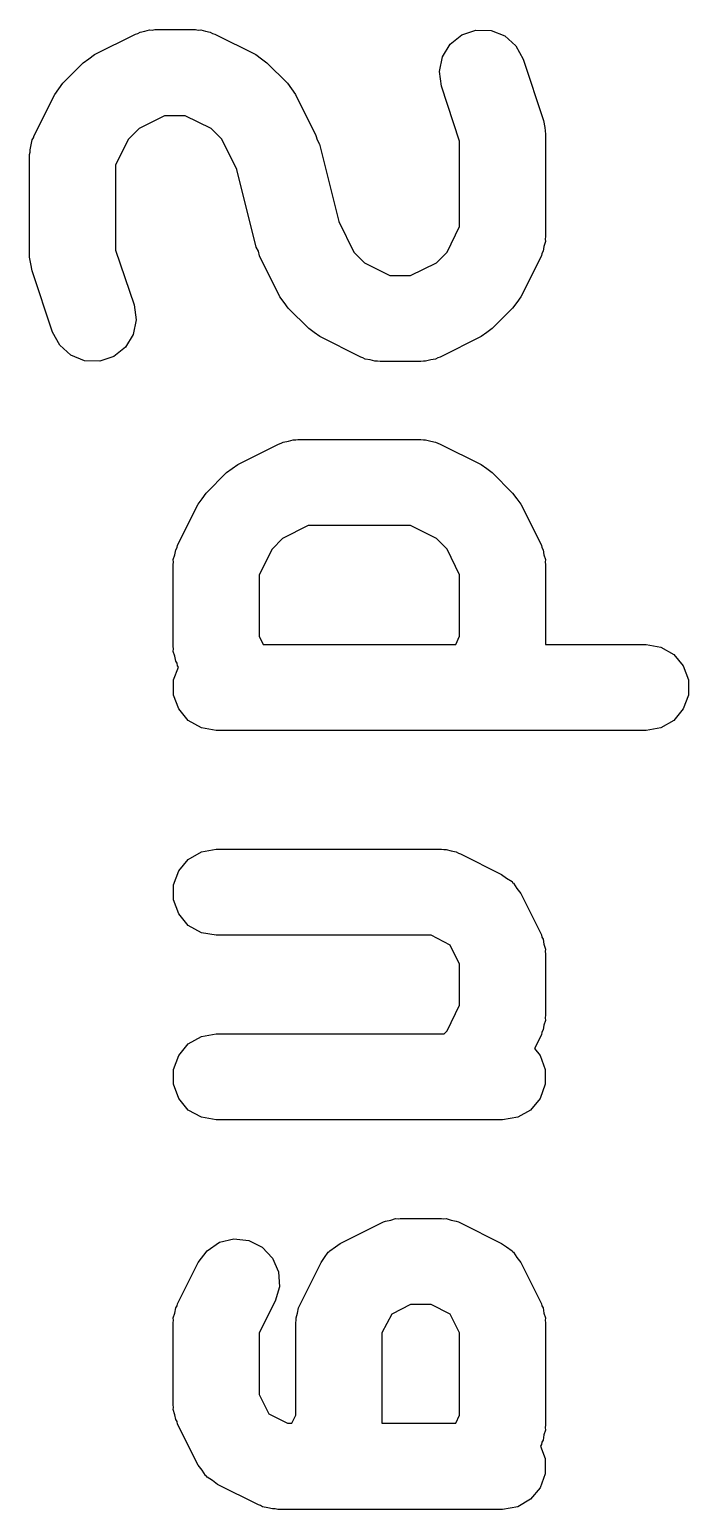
# Model space of a CAD drawing. Extents: x 91.3 to 189.8, y -113.5 to -60.4.
# Drawn here: x 161.572 to 163.104, y -101.906 to -98.468 of the extents above; entities that cross this region are included whole.
import ezdxf

# ---------------------------------------------------------------- set-up
doc = ezdxf.new("R2010")
doc.units = 0
doc.header["$MEASUREMENT"] = 0
doc.layers.add('BLACK', color=7, linetype='CONTINUOUS')

msp = doc.modelspace()

# ---------------------------------------------------------------- linework, layer by layer
at = {"layer": 'Black'}
for p, q in [((161.824, -98.4765), (161.829, -98.4736)), ((161.829, -98.4736), (161.84, -98.4716)), ((161.84, -98.4716), (161.851, -98.4683)), ((161.851, -98.4683), (161.857, -98.4686)), ((161.857, -98.4686), (161.863, -98.4676)), ((161.863, -98.4676), (161.958, -98.4676)), ((161.958, -98.4676), (161.964, -98.4686)), ((161.964, -98.4686), (161.97, -98.4683)), ((161.97, -98.4683), (161.981, -98.4716)), ((161.981, -98.4716), (161.992, -98.4736)), ((161.992, -98.4736), (161.997, -98.4765)), ((162.577, -98.4797), (162.61, -98.4687)), ((162.61, -98.4687), (162.645, -98.4696)), ((162.645, -98.4696), (162.677, -98.4824)), ((161.723, -98.5258), (161.818, -98.4782)), ((161.818, -98.4782), (161.824, -98.4765)), ((161.997, -98.4765), (162.003, -98.4782)), ((162.003, -98.4782), (162.098, -98.5258)), ((162.532, -98.5309), (162.55, -98.5013)), ((162.55, -98.5013), (162.577, -98.4797)), ((162.677, -98.4824), (162.703, -98.5055)), ((162.703, -98.5055), (162.72, -98.536)), ((161.649, -98.5921), (161.697, -98.5445)), ((161.697, -98.5445), (161.71, -98.5353)), ((161.71, -98.5353), (161.723, -98.5258)), ((162.098, -98.5258), (162.111, -98.5353)), ((162.111, -98.5353), (162.124, -98.5445)), ((162.124, -98.5445), (162.172, -98.5921)), ((162.525, -98.5649), (162.532, -98.5309)), ((162.72, -98.536), (162.767, -98.6789)), ((162.53, -98.5992), (162.525, -98.5649)), ((161.631, -98.6181), (161.64, -98.6053)), ((161.64, -98.6053), (161.649, -98.5921)), ((162.172, -98.5921), (162.181, -98.6053)), ((162.181, -98.6053), (162.19, -98.6181)), ((162.572, -98.7267), (162.53, -98.5992)), ((161.583, -98.7134), (161.631, -98.6181)), ((162.19, -98.6181), (162.238, -98.7134)), ((161.886, -98.6676), (161.827, -98.6974)), ((161.934, -98.6676), (161.886, -98.6676)), ((161.994, -98.6974), (161.934, -98.6676)), ((162.767, -98.6789), (162.77, -98.6947)), ((161.581, -98.7189), (161.583, -98.7134)), ((161.827, -98.6974), (161.802, -98.7221)), ((162.019, -98.7221), (161.994, -98.6974)), ((162.238, -98.7134), (162.241, -98.7239)), ((162.77, -98.6947), (162.772, -98.7105)), ((162.772, -98.7105), (162.772, -98.9486)), ((161.573, -98.7467), (161.576, -98.7354)), ((161.573, -98.7524), (161.573, -98.7467)), ((161.576, -98.7354), (161.578, -98.7239)), ((161.578, -98.7239), (161.581, -98.7189)), ((161.802, -98.7221), (161.772, -98.7817)), ((162.054, -98.793), (162.019, -98.7221)), ((162.241, -98.7239), (162.246, -98.7338)), ((162.246, -98.7338), (162.291, -98.9137)), ((162.572, -98.925), (162.572, -98.7267)), ((161.572, -98.7581), (161.573, -98.7524)), ((161.572, -98.9962), (161.572, -98.7581)), ((161.772, -98.7817), (161.772, -98.98)), ((162.099, -98.9728), (162.054, -98.793)), ((162.291, -98.9137), (162.326, -98.9846)), ((162.543, -98.9846), (162.572, -98.925)), ((162.772, -98.9486), (162.771, -98.9543)), ((162.771, -98.9543), (162.772, -98.96)), ((161.772, -98.98), (161.815, -99.1074)), ((162.104, -98.9828), (162.099, -98.9728)), ((162.107, -98.9933), (162.104, -98.9828)), ((162.326, -98.9846), (162.351, -99.0092)), ((162.518, -99.0092), (162.543, -98.9846)), ((162.763, -98.9878), (162.762, -98.9933)), ((162.766, -98.9828), (162.763, -98.9878)), ((162.768, -98.9712), (162.766, -98.9828)), ((162.772, -98.96), (162.768, -98.9712)), ((161.575, -99.012), (161.572, -98.9962)), ((161.578, -99.0278), (161.575, -99.012)), ((162.154, -99.0885), (162.107, -98.9933)), ((162.351, -99.0092), (162.41, -99.039)), ((162.458, -99.039), (162.518, -99.0092)), ((162.762, -98.9933), (162.714, -99.0885)), ((161.625, -99.1707), (161.578, -99.0278)), ((162.41, -99.039), (162.458, -99.039)), ((162.164, -99.1014), (162.154, -99.0885)), ((162.714, -99.0885), (162.705, -99.1014)), ((161.815, -99.1074), (161.82, -99.1418)), ((162.173, -99.1145), (162.164, -99.1014)), ((162.221, -99.1621), (162.173, -99.1145)), ((162.695, -99.1145), (162.648, -99.1621)), ((162.705, -99.1014), (162.695, -99.1145)), ((161.82, -99.1418), (161.813, -99.1758)), ((162.234, -99.1713), (162.221, -99.1621)), ((162.648, -99.1621), (162.635, -99.1713)), ((161.642, -99.2012), (161.625, -99.1707)), ((161.813, -99.1758), (161.795, -99.2054)), ((162.247, -99.1809), (162.234, -99.1713)), ((162.342, -99.2285), (162.247, -99.1809)), ((162.622, -99.1809), (162.527, -99.2285)), ((162.635, -99.1713), (162.622, -99.1809)), ((161.668, -99.2243), (161.642, -99.2012)), ((161.7, -99.237), (161.668, -99.2243)), ((161.768, -99.227), (161.735, -99.238)), ((161.795, -99.2054), (161.768, -99.227)), ((162.347, -99.2301), (162.342, -99.2285)), ((162.352, -99.233), (162.347, -99.2301)), ((162.521, -99.2301), (162.516, -99.233)), ((162.527, -99.2285), (162.521, -99.2301)), ((161.735, -99.238), (161.7, -99.237)), ((162.364, -99.2351), (162.352, -99.233)), ((162.375, -99.2384), (162.364, -99.2351)), ((162.381, -99.238), (162.375, -99.2384)), ((162.387, -99.239), (162.381, -99.238)), ((162.482, -99.239), (162.387, -99.239)), ((162.488, -99.238), (162.482, -99.239)), ((162.493, -99.2384), (162.488, -99.238)), ((162.505, -99.2351), (162.493, -99.2384)), ((162.516, -99.233), (162.505, -99.2351)), ((162.056, -99.4782), (162.151, -99.4306)), ((162.151, -99.4306), (162.157, -99.4289)), ((162.157, -99.4289), (162.162, -99.426)), ((162.162, -99.426), (162.174, -99.424)), ((162.174, -99.424), (162.185, -99.4207)), ((162.185, -99.4207), (162.191, -99.421)), ((162.191, -99.421), (162.196, -99.42)), ((162.196, -99.42), (162.482, -99.42)), ((162.482, -99.42), (162.488, -99.421)), ((162.488, -99.421), (162.493, -99.4207)), ((162.493, -99.4207), (162.505, -99.424)), ((162.505, -99.424), (162.516, -99.426)), ((162.516, -99.426), (162.521, -99.4289)), ((162.521, -99.4289), (162.527, -99.4306)), ((162.527, -99.4306), (162.622, -99.4782)), ((161.983, -99.5445), (162.03, -99.4969)), ((162.03, -99.4969), (162.043, -99.4877)), ((162.043, -99.4877), (162.056, -99.4782)), ((162.622, -99.4782), (162.635, -99.4877)), ((162.635, -99.4877), (162.648, -99.4969)), ((162.648, -99.4969), (162.695, -99.5445)), ((161.916, -99.6658), (161.964, -99.5705)), ((161.964, -99.5705), (161.973, -99.5577)), ((161.973, -99.5577), (161.983, -99.5445)), ((162.695, -99.5445), (162.705, -99.5576)), ((162.705, -99.5576), (162.714, -99.5705)), ((162.714, -99.5705), (162.762, -99.6658)), ((162.22, -99.62), (162.16, -99.6498)), ((162.458, -99.62), (162.22, -99.62)), ((162.518, -99.6498), (162.458, -99.62)), ((161.91, -99.6878), (161.912, -99.6763)), ((161.912, -99.6763), (161.915, -99.6713)), ((161.915, -99.6713), (161.916, -99.6658)), ((162.136, -99.6745), (162.106, -99.7341)), ((162.16, -99.6498), (162.136, -99.6745)), ((162.543, -99.6745), (162.518, -99.6498)), ((162.572, -99.7341), (162.543, -99.6745)), ((162.762, -99.6658), (162.763, -99.6713)), ((162.763, -99.6713), (162.766, -99.6763)), ((162.766, -99.6763), (162.768, -99.6878)), ((161.906, -99.699), (161.91, -99.6878)), ((161.907, -99.7048), (161.906, -99.699)), ((161.906, -99.7105), (161.907, -99.7048)), ((161.906, -99.901), (161.906, -99.7105)), ((162.768, -99.6878), (162.772, -99.699)), ((162.772, -99.699), (162.771, -99.7048)), ((162.771, -99.7048), (162.772, -99.7105)), ((162.772, -99.7105), (162.772, -99.8962)), ((162.106, -99.7341), (162.106, -99.8773)), ((162.572, -99.8773), (162.572, -99.7341)), ((162.106, -99.8773), (162.115, -99.8962)), ((162.563, -99.8962), (162.572, -99.8773)), ((161.907, -99.9066), (161.906, -99.901)), ((161.906, -99.9124), (161.907, -99.9066)), ((161.91, -99.9236), (161.906, -99.9124)), ((162.115, -99.8962), (162.563, -99.8962)), ((162.772, -99.8962), (163.006, -99.8962)), ((163.006, -99.8962), (163.04, -99.9022)), ((163.04, -99.9022), (163.07, -99.9196)), ((163.07, -99.9196), (163.092, -99.9462)), ((161.907, -99.9788), (161.918, -99.9492)), ((161.912, -99.9352), (161.91, -99.9236)), ((161.915, -99.9401), (161.912, -99.9352)), ((161.916, -99.9457), (161.915, -99.9401)), ((161.918, -99.9492), (161.916, -99.9457)), ((163.092, -99.9462), (163.104, -99.9788)), ((161.907, -100.014), (161.907, -99.9788)), ((163.104, -99.9788), (163.104, -100.014)), ((161.919, -100.046), (161.907, -100.014)), ((163.104, -100.014), (163.092, -100.046)), ((161.941, -100.073), (161.919, -100.046)), ((163.092, -100.046), (163.07, -100.073)), ((161.972, -100.09), (161.941, -100.073)), ((162.006, -100.096), (161.972, -100.09)), ((163.04, -100.09), (163.006, -100.096)), ((163.07, -100.073), (163.04, -100.09)), ((163.006, -100.096), (162.006, -100.096)), ((161.919, -100.422), (161.941, -100.396)), ((161.941, -100.396), (161.972, -100.378)), ((161.972, -100.378), (162.006, -100.372)), ((162.006, -100.372), (162.53, -100.372)), ((162.53, -100.372), (162.535, -100.373)), ((162.535, -100.373), (162.541, -100.373)), ((162.541, -100.373), (162.552, -100.376)), ((162.552, -100.376), (162.564, -100.378)), ((162.564, -100.378), (162.569, -100.381)), ((162.569, -100.381), (162.574, -100.383)), ((162.574, -100.383), (162.669, -100.431)), ((161.907, -100.455), (161.919, -100.422)), ((162.669, -100.431), (162.681, -100.439)), ((161.907, -100.49), (161.907, -100.455)), ((162.681, -100.439), (162.694, -100.447)), ((162.694, -100.447), (162.695, -100.45)), ((162.695, -100.45), (162.697, -100.451)), ((162.697, -100.451), (162.705, -100.463)), ((162.705, -100.463), (162.714, -100.475)), ((161.919, -100.522), (161.907, -100.49)), ((162.714, -100.475), (162.762, -100.571)), ((161.941, -100.549), (161.919, -100.522)), ((161.972, -100.566), (161.941, -100.549)), ((162.006, -100.572), (161.972, -100.566)), ((162.506, -100.572), (162.006, -100.572)), ((162.55, -100.595), (162.506, -100.572)), ((162.762, -100.571), (162.763, -100.576)), ((162.572, -100.639), (162.55, -100.595)), ((162.763, -100.576), (162.766, -100.581)), ((162.766, -100.581), (162.768, -100.593)), ((162.768, -100.593), (162.772, -100.604)), ((162.772, -100.604), (162.771, -100.61)), ((162.572, -100.734), (162.572, -100.639)), ((162.771, -100.61), (162.772, -100.615)), ((162.772, -100.615), (162.772, -100.758)), ((162.543, -100.794), (162.572, -100.734)), ((162.772, -100.77), (162.768, -100.781)), ((162.772, -100.758), (162.771, -100.764)), ((162.771, -100.764), (162.772, -100.77)), ((161.941, -100.824), (161.972, -100.807)), ((161.972, -100.807), (162.006, -100.801)), ((162.006, -100.801), (162.536, -100.801)), ((162.536, -100.801), (162.543, -100.794)), ((162.762, -100.803), (162.746, -100.835)), ((162.763, -100.797), (162.762, -100.803)), ((162.766, -100.792), (162.763, -100.797)), ((162.768, -100.781), (162.766, -100.792)), ((161.919, -100.851), (161.941, -100.824)), ((162.746, -100.835), (162.759, -100.851)), ((161.907, -100.884), (161.919, -100.851)), ((162.759, -100.851), (162.771, -100.884)), ((161.907, -100.918), (161.907, -100.884)), ((162.771, -100.884), (162.771, -100.918)), ((161.919, -100.951), (161.907, -100.918)), ((161.941, -100.978), (161.919, -100.951)), ((162.759, -100.951), (162.737, -100.978)), ((162.771, -100.918), (162.759, -100.951)), ((161.972, -100.995), (161.941, -100.978)), ((162.737, -100.978), (162.707, -100.995)), ((162.006, -101.001), (161.972, -100.995)), ((162.672, -101.001), (162.006, -101.001)), ((162.707, -100.995), (162.672, -101.001)), ((162.294, -101.288), (162.39, -101.24)), ((162.39, -101.24), (162.395, -101.238)), ((162.395, -101.238), (162.4, -101.236)), ((162.4, -101.236), (162.412, -101.234)), ((162.412, -101.234), (162.423, -101.23)), ((162.423, -101.23), (162.429, -101.231)), ((162.429, -101.231), (162.434, -101.23)), ((162.434, -101.23), (162.53, -101.23)), ((162.53, -101.23), (162.535, -101.231)), ((162.535, -101.231), (162.541, -101.23)), ((162.541, -101.23), (162.552, -101.234)), ((162.552, -101.234), (162.564, -101.236)), ((162.564, -101.236), (162.569, -101.238)), ((162.569, -101.238), (162.574, -101.24)), ((162.574, -101.24), (162.669, -101.288)), ((161.985, -101.305), (162.014, -101.285)), ((162.014, -101.285), (162.047, -101.277)), ((162.047, -101.277), (162.082, -101.281)), ((162.082, -101.281), (162.113, -101.297)), ((162.283, -101.296), (162.294, -101.288)), ((162.669, -101.288), (162.681, -101.296)), ((161.964, -101.332), (161.985, -101.305)), ((162.113, -101.297), (162.137, -101.322)), ((162.137, -101.322), (162.151, -101.354)), ((162.25, -101.332), (162.258, -101.321)), ((162.258, -101.321), (162.266, -101.308)), ((162.266, -101.308), (162.269, -101.307)), ((162.269, -101.307), (162.27, -101.305)), ((162.27, -101.305), (162.283, -101.296)), ((162.681, -101.296), (162.694, -101.305)), ((162.694, -101.305), (162.695, -101.307)), ((162.695, -101.307), (162.697, -101.308)), ((162.697, -101.308), (162.705, -101.321)), ((162.705, -101.321), (162.714, -101.332)), ((161.916, -101.428), (161.964, -101.332)), ((162.151, -101.354), (162.153, -101.389)), ((162.202, -101.428), (162.25, -101.332)), ((162.714, -101.332), (162.762, -101.428)), ((162.153, -101.389), (162.143, -101.422)), ((161.915, -101.433), (161.916, -101.428)), ((162.143, -101.422), (162.106, -101.496)), ((162.2, -101.433), (162.202, -101.428)), ((162.458, -101.43), (162.414, -101.452)), ((162.506, -101.43), (162.458, -101.43)), ((162.55, -101.452), (162.506, -101.43)), ((162.762, -101.428), (162.763, -101.433)), ((161.906, -101.461), (161.91, -101.45)), ((161.907, -101.467), (161.906, -101.461)), ((161.906, -101.472), (161.907, -101.467)), ((161.91, -101.45), (161.912, -101.438)), ((161.912, -101.438), (161.915, -101.433)), ((162.191, -101.472), (162.192, -101.467)), ((162.192, -101.461), (162.195, -101.45)), ((162.192, -101.467), (162.192, -101.461)), ((162.195, -101.45), (162.197, -101.438)), ((162.197, -101.438), (162.2, -101.433)), ((162.414, -101.452), (162.391, -101.496)), ((162.572, -101.496), (162.55, -101.452)), ((162.763, -101.433), (162.766, -101.438)), ((162.766, -101.438), (162.768, -101.45)), ((162.768, -101.45), (162.772, -101.461)), ((162.772, -101.461), (162.771, -101.467)), ((162.771, -101.467), (162.772, -101.472)), ((161.906, -101.663), (161.906, -101.472)), ((162.106, -101.496), (162.106, -101.639)), ((162.191, -101.687), (162.191, -101.472)), ((162.391, -101.496), (162.391, -101.706)), ((162.572, -101.687), (162.572, -101.496)), ((162.772, -101.472), (162.772, -101.71)), ((162.106, -101.639), (162.128, -101.684)), ((161.907, -101.669), (161.906, -101.663)), ((161.906, -101.674), (161.907, -101.669)), ((161.91, -101.686), (161.906, -101.674)), ((161.912, -101.697), (161.91, -101.686)), ((161.915, -101.702), (161.912, -101.697)), ((161.916, -101.708), (161.915, -101.702)), ((162.128, -101.684), (162.172, -101.706)), ((162.172, -101.706), (162.182, -101.706)), ((162.182, -101.706), (162.191, -101.687)), ((162.391, -101.706), (162.563, -101.706)), ((162.563, -101.706), (162.572, -101.687)), ((161.964, -101.803), (161.916, -101.708)), ((162.768, -101.733), (162.766, -101.745)), ((162.772, -101.722), (162.768, -101.733)), ((162.772, -101.71), (162.771, -101.716)), ((162.771, -101.716), (162.772, -101.722)), ((162.762, -101.755), (162.76, -101.759)), ((162.76, -101.759), (162.771, -101.788)), ((162.763, -101.75), (162.762, -101.755)), ((162.766, -101.745), (162.763, -101.75)), ((161.973, -101.815), (161.964, -101.803)), ((162.771, -101.788), (162.771, -101.823)), ((161.981, -101.827), (161.973, -101.815)), ((161.983, -101.828), (161.981, -101.827)), ((161.985, -101.831), (161.983, -101.828)), ((161.997, -101.839), (161.985, -101.831)), ((162.009, -101.848), (161.997, -101.839)), ((162.771, -101.823), (162.759, -101.856)), ((162.104, -101.895), (162.009, -101.848)), ((162.759, -101.856), (162.737, -101.882)), ((162.109, -101.897), (162.104, -101.895)), ((162.114, -101.9), (162.109, -101.897)), ((162.126, -101.902), (162.114, -101.9)), ((162.137, -101.905), (162.126, -101.902)), ((162.143, -101.905), (162.137, -101.905)), ((162.149, -101.906), (162.143, -101.905)), ((162.672, -101.906), (162.149, -101.906)), ((162.707, -101.9), (162.672, -101.906)), ((162.737, -101.882), (162.707, -101.9))]:
    msp.add_line(p, q, dxfattribs=at)

doc.saveas('drawing.dxf')
